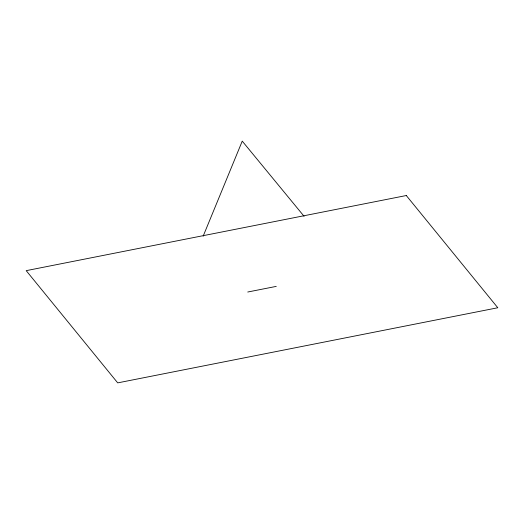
<?xml version="1.0" encoding="UTF-8"?>
<svg xmlns="http://www.w3.org/2000/svg" width="524" height="524" viewBox="0 0 524 524"><rect width="100%" height="100%" fill="white"/><g stroke="black" fill="none" stroke-linecap="round" stroke-linejoin="round"><path stroke-width="0.79" d="M203.148 236.2L242.245 141.126L304.084 216.307M247.747 292.019L276.253 286.386M406.29 195.531L26.2 270.653L117.71 382.874L497.8 307.752L406.29 195.531"/></g></svg>
